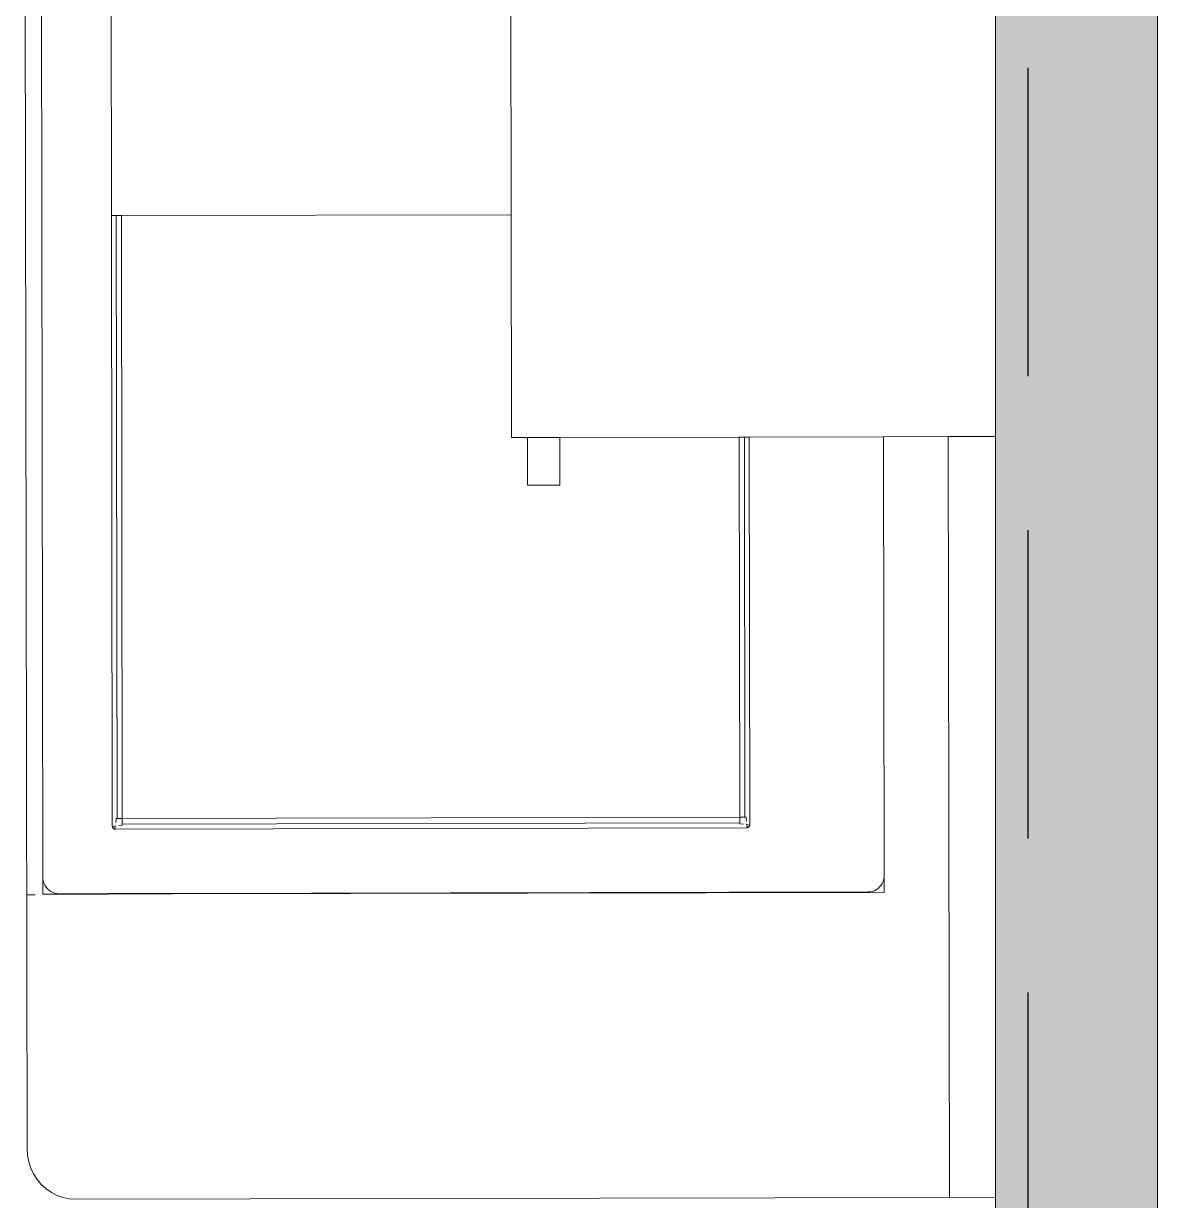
# Model space of a CAD drawing. Header units: millimetres. Extents: x 567392 to 582402, y 4512800 to 4518063.
# Drawn here: x 575554.6 to 575624.7, y 4514363.9 to 4514436.6 of the extents above; entities that cross this region are included whole.
import ezdxf

# ---------------------------------------------------------------- set-up
doc = ezdxf.new("R2010")
doc.units = ezdxf.units.MM
doc.linetypes.add('DASHED2', pattern=[9.525, 6.35, -3.175])
doc.layers.add('a_8', color=8, linetype='Continuous', lineweight=0)
doc.layers.add('a_p1_d', color=1, linetype='DASHED2')

# ---------------------------------------------------------------- blocks, each defined once
blk = doc.blocks.new('A$C4A613EE6')
h = blk.add_hatch(color=256)
h.dxf.hatch_style = 1
h.paths.add_polyline_path([(12300, -100), (0, -100), (0, 0), (12300, 0)])
for p, q in [((0, 0), (2200, 0)), ((1054.31, -100), (579.35, -100)), ((1524.55, -100), (1054.31, -100)), ((1054.37, -129.26), (1054.31, -100)), ((1528.34, -100), (1524.55, -100)), ((1524.62, -128.54), (1524.55, -100)), ((1524.62, -128.54), (1054.37, -129.26)), ((1054.46, -169.26), (1054.37, -129.26)), ((1525.81, -668.53), (1524.62, -128.54)), ((1054.46, -169.26), (1325.3, -168.84)), ((1054.64, -252.24), (1054.46, -169.26)), ((1336.12, -168.83), (1325.3, -168.84)), ((1325.3, -168.84), (1326.67, -168.89)), ((1326.67, -168.89), (1328.03, -169.12)), ((1328.03, -169.12), (1329.33, -169.53)), ((1329.33, -169.53), (1330.57, -170.1)), ((1330.57, -170.1), (1331.72, -170.83)), ((1331.72, -170.83), (1332.76, -171.69)), ((1332.76, -171.69), (1333.67, -172.68)), ((1333.67, -172.68), (1334.43, -173.77)), ((1334.43, -173.77), (1335.04, -174.95)), ((1337.09, -608.83), (1336.12, -168.83)), ((1335.04, -174.95), (1335.47, -176.2)), ((1335.47, -176.2), (1335.72, -177.49)), ((1335.72, -177.49), (1335.79, -178.81)), ((1335.79, -178.81), (1336.74, -608.83)), ((1054.64, -252.24), (1293.84, -251.87)), ((1054.65, -255.25), (1054.64, -252.24)), ((1289.66, -254.23), (1291.98, -253.97)), ((1289.66, -254.89), (1289.66, -254.23)), ((1293.79, -253.76), (1294.23, -253.71)), ((1293.84, -251.87), (1294.45, -251.9)), ((1294.23, -253.71), (1294.45, -251.9)), ((1295.79, -253.53), (1294.23, -253.71)), ((1294.7, -251.94), (1294.45, -251.9)), ((1294.94, -252.02), (1294.7, -251.94)), ((1295.17, -252.12), (1294.94, -252.02)), ((1295.38, -252.26), (1295.17, -252.12)), ((1295.57, -252.42), (1295.38, -252.26)), ((1295.74, -252.6), (1295.57, -252.42)), ((1295.79, -252.68), (1295.74, -252.6)), ((1295.79, -252.68), (1295.79, -253.53)), ((1295.88, -252.8), (1295.79, -252.68)), ((1296.12, -253.49), (1295.79, -253.53)), ((1295.99, -253.02), (1295.88, -252.8)), ((1296.07, -253.25), (1295.99, -253.02)), ((1296.12, -253.49), (1296.07, -253.25)), ((1296.12, -253.49), (1296.15, -254.07)), ((1296.15, -254.07), (1297.01, -643.66)), ((1289.66, -254.89), (1054.65, -255.25)), ((1054.66, -258.43), (1054.65, -255.25)), ((1289.67, -258.07), (1054.66, -258.43)), ((1054.9, -369.26), (1054.66, -258.43)), ((1289.67, -258.07), (1289.66, -254.89)), ((1293.01, -258.06), (1289.67, -258.07)), ((1290.51, -639.68), (1289.67, -258.07)), ((1293.86, -639.68), (1293.01, -258.06)), ((1293.7, -258.06), (1293.01, -258.06)), ((1293.97, -255.86), (1293.7, -258.06)), ((1054.9, -369.26), (1084.41, -369.22)), ((1054.95, -389.26), (1054.9, -369.26)), ((1084.41, -369.22), (1084.46, -389.22)), ((1054.95, -389.26), (1084.46, -389.22)), ((1054.97, -399.26), (1054.95, -389.26)), ((783.69, -399.68), (917.2, -399.48)), ((917.2, -399.48), (1054.97, -399.26)), ((917.2, -399.48), (917.73, -640.26)), ((1337.09, -608.83), (1336.74, -608.83)), ((1336.74, -608.83), (1336.83, -648.83)), ((1337.18, -648.83), (1337.09, -608.83)), ((917.73, -640.26), (1290.51, -639.68)), ((1290.51, -639.68), (1293.86, -639.68)), ((1290.52, -642.89), (1290.51, -639.68)), ((1293.86, -639.68), (1294.53, -639.68)), ((1294.53, -639.68), (1294.82, -641.89)), ((572.01, -646.99), (917.75, -646.45)), ((917.73, -640.26), (917.74, -643.46)), ((917.74, -643.46), (1290.52, -642.89)), ((917.74, -643.46), (917.75, -646.45)), ((1294.71, -645.87), (917.75, -646.45)), ((1290.52, -643.53), (1290.52, -642.89)), ((1292.83, -643.79), (1290.52, -643.53)), ((1295.32, -645.84), (1294.71, -645.87)), ((1295.04, -643.63), (1295.09, -644.03)), ((1295.09, -644.03), (1296.98, -644.24)), ((1295.32, -645.84), (1295.09, -644.03)), ((1295.32, -645.84), (1295.57, -645.79)), ((1295.57, -645.79), (1295.81, -645.72)), ((1295.81, -645.72), (1296.04, -645.61)), ((1296.04, -645.61), (1296.25, -645.48)), ((1296.25, -645.48), (1296.44, -645.32)), ((1296.44, -645.32), (1296.6, -645.13)), ((1296.6, -645.13), (1296.74, -644.93)), ((1296.74, -644.93), (1296.85, -644.71)), ((1296.85, -644.71), (1296.93, -644.48)), ((1296.93, -644.48), (1296.98, -644.24)), ((1297.01, -643.66), (1296.98, -644.24)), ((1337.18, -648.83), (1336.83, -648.83)), ((1336.83, -648.83), (1336.9, -678.8)), ((1337.27, -688.83), (1337.18, -648.83)), ((1525.55, -672.45), (1525.81, -668.53)), ((1523.44, -680.02), (1524.76, -676.3)), ((1524.76, -676.3), (1525.55, -672.45)), ((1336.16, -682.66), (1335.56, -683.84)), ((1336.58, -681.41), (1336.16, -682.66)), ((1336.83, -680.11), (1336.58, -681.41)), ((1336.9, -678.8), (1336.83, -680.11)), ((1519.35, -686.81), (1521.63, -683.54)), ((1521.63, -683.54), (1523.44, -680.02)), ((1326.44, -688.84), (132.07, -690.69)), ((1327.82, -688.75), (1326.44, -688.84)), ((1326.44, -688.84), (1337.27, -688.83)), ((1329.17, -688.51), (1327.82, -688.75)), ((1330.48, -688.1), (1329.17, -688.51)), ((1331.72, -687.52), (1330.48, -688.1)), ((1332.86, -686.79), (1331.72, -687.52)), ((1333.9, -685.95), (1332.86, -686.79)), ((1334.8, -684.96), (1333.9, -685.95)), ((1335.56, -683.84), (1334.8, -684.96)), ((1513.56, -692.35), (1516.65, -689.76)), ((1516.65, -689.76), (1519.35, -686.81)), ((1337.62, -698.83), (1337.61, -693.53)), ((1494.44, -698.58), (1498.55, -698.32)), ((1498.55, -698.32), (1502.58, -697.55)), ((1502.58, -697.55), (1506.47, -696.28)), ((1506.47, -696.28), (1510.15, -694.54)), ((1510.15, -694.54), (1513.56, -692.35)), ((111.48, -700.73), (1494.44, -698.58))]:
    blk.add_line(p, q)
blk.add_lwpolyline([(12300, -100), (0, -100), (0, 0), (12300, 0)], close=True)

msp = doc.modelspace()

# ---------------------------------------------------------------- linework, layer by layer
at = {"layer": 'a_p1_d', "ltscale": 3}
msp.add_lwpolyline([(575616.65, 4515062.52), (575616.65, 4513366.52)], dxfattribs=at)

# ---------------------------------------------------------------- block references
at = {"layer": 'a_8', "xscale": 0.09999999999999998, "yscale": 0.09999999999999998, "zscale": 0.09999999999999998, "rotation": 270}
msp.add_blockref('A$C4A613EE6', (575624.65, 4514516.52), dxfattribs=at)

doc.saveas('drawing.dxf')
